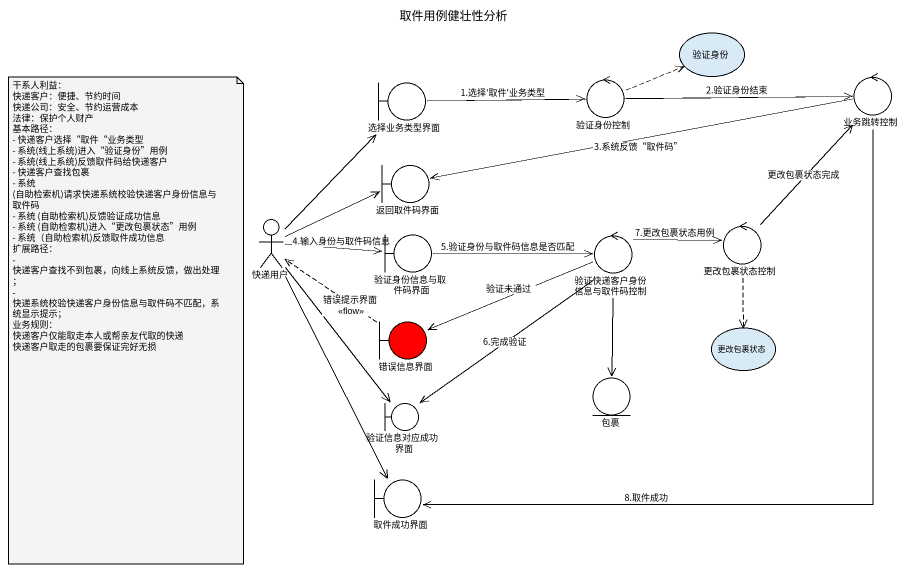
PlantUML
@startuml
title 取件用例健壮性分析
usecase 验证身份
control 验证身份控制
control 业务跳转控制
boundary 选择业务类型界面
boundary 返回取件码界面
actor 快递用户
boundary 验证身份信息与取件码界面
control 验证快递客户身份信息与取件码控制
control 更改包裹状态控制
boundary 错误信息界面 #FF0000
usecase 更改包裹状态
entity 包裹
boundary 验证信息对应成功界面
boundary 取件成功界面
验证身份控制 .right.> 验证身份
验证身份控制 -right-> 业务跳转控制 : 2.验证身份结束
业务跳转控制 -left-> 返回取件码界面 : 3.系统反馈“取件码”
业务跳转控制 --> 取件成功界面 : 8.取件成功
选择业务类型界面 -right-> 验证身份控制 : 1.选择'取件'业务类型
选择业务类型界面 -right-> 业务跳转控制
快递用户 -up-> 选择业务类型界面
快递用户 -right-> 返回取件码界面
快递用户 -right-> 验证身份信息与取件码界面 : 4.输入身份与取件码信息
快递用户 --> 验证信息对应成功界面
快递用户 --> 取件成功界面
验证身份信息与取件码界面 -right-> 验证快递客户身份信息与取件码控制 : 5.验证身份与取件码信息是否匹配
验证快递客户身份信息与取件码控制 -right-> 更改包裹状态控制 : 7.更改包裹状态用例
验证快递客户身份信息与取件码控制 -left-> 错误信息界面 : 验证未通过
验证快递客户身份信息与取件码控制 --> 包裹
验证快递客户身份信息与取件码控制 --> 验证信息对应成功界面 : 6.完成验证
更改包裹状态控制 -up-> 业务跳转控制 : 更改包裹状态完成
更改包裹状态控制 ..> 更改包裹状态
错误信息界面 .up.> 快递用户 : 错误提示界面\n<<flow>>
note as N1
  干系人利益：
  快递客户：便捷、节约时间
  快递公司：安全、节约运营成本
  法律：保护个人财产
  基本路径：
  - 快递客户选择“取件“业务类型
  - 系统(线上系统)进入“验证身份”用例
  - 系统(线上系统)反馈取件码给快递客户
  - 快递客户查找包裹
  - 系统 (自助检索机)请求快递系统校验快递客户身份信息与取件码
  - 系统 (自助检索机)反馈验证成功信息
  - 系统 (自助检索机)进入“更改包裹状态”用例
  - 系统（自助检索机)反馈取件成功信息
  扩展路径：
  - 快递客户查找不到包裹，向线上系统反馈，做出处理；
  - 快递系统校验快递客户身份信息与取件码不匹配，系统显示提示；
  业务规则：
  快递客户仅能取走本人或帮亲友代取的快递
  快递客户取走的包裹要保证完好无损
end note
@enduml
